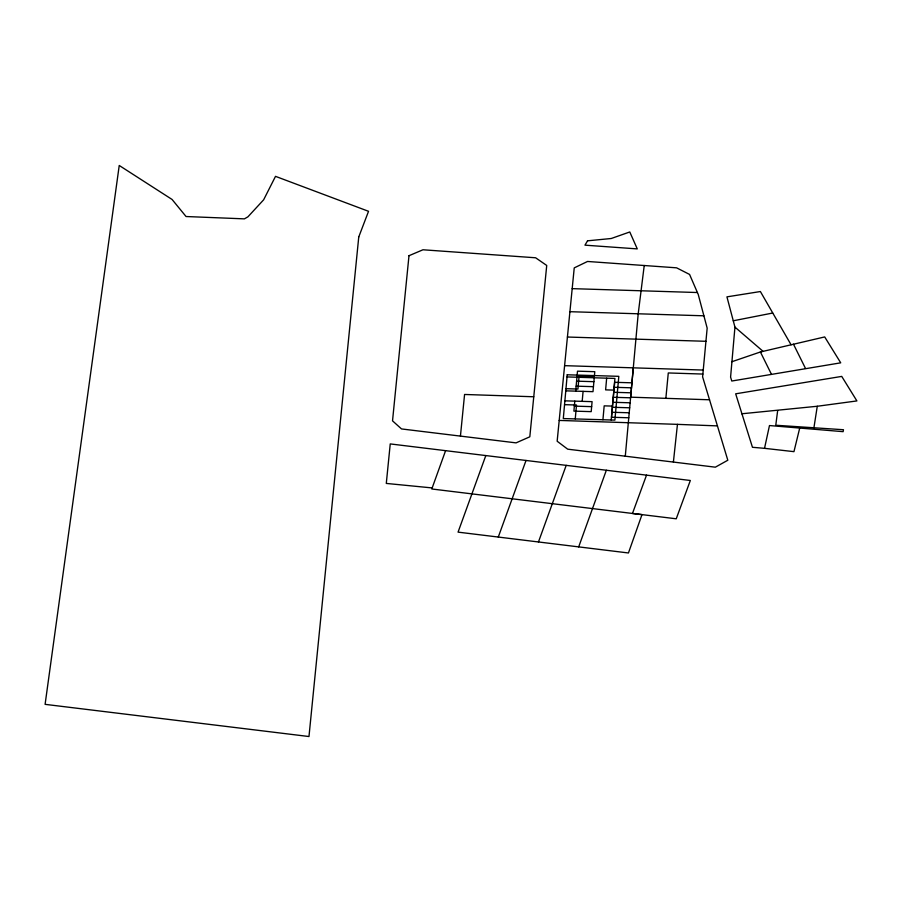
<?xml version="1.0" encoding="UTF-8"?>
<svg xmlns="http://www.w3.org/2000/svg" width="902" height="902" viewBox="0 0 902 902"><rect width="100%" height="100%" fill="white"/><g stroke="black" fill="none" stroke-linecap="round" stroke-linejoin="round"><path stroke-width="1.35" d="M791.065 344.767L760.386 291.538L726.933 296.859L734.95 327.122L730.586 377.104L731.781 381.027L840.72 362.829L824.699 336.931L760.397 351.983L771.424 374.24M574.799 401.131L573.897 411.12L591.205 411.639L592.095 401.649L564.889 400.838M575.69 391.152L577.494 371.173L594.79 371.692L592.997 391.671L565.779 390.848M575.25 418.911L576.502 405.021L564.539 404.66M578.994 377.295L577.934 389.044L565.982 388.683M582.185 401.356L583.087 391.367M602.931 419.746L604.182 405.855L612.435 406.092M606.663 378.175L605.614 389.867L613.879 390.115M611.195 419.994L614.927 378.434L567.031 376.923M633.294 367.836L625.289 456.198M702.872 374.059L702.602 376.844L727.813 460.234L715.342 467.18L567.685 449.173L557.154 441.225L574.236 267.883L587.54 261.467L676.59 267.826L689.579 274.445L698.227 294.424L707.168 328.136L702.872 374.059L668.281 372.954L665.856 398.346M460.437 436.106L464.575 394.467L533.758 396.767M673.399 462.061L677.447 424.357L717.44 425.891M777.659 410.59L775.776 425.248L843.471 429.724L843.122 431.663L769.474 425.552L764.524 448.328L752.46 447.291L735.671 393.813L841.735 376.405L856.9 400.928L817.28 406.261L741.76 413.781M644.231 265.515L638.199 313.84L630.633 397.184L709.536 399.778M813.92 427.762L817.28 406.261M799.6 428.529L793.952 451.654L764.524 448.328M578.689 546.883L606.347 470.246M538.46 541.967L566.197 465.364M445.588 450.673L431.799 488.985L676.241 518.797L690.334 480.484L390.239 443.919L386.293 483.427L432.159 487.926M498.287 537.051L526.024 460.46M485.817 455.566L458.058 532.135L628.446 552.971L641.998 514.614L632.471 513.463L646.52 475.151M731.905 361.713L762.855 351.149L734.95 327.122M733.27 320.785L772.664 313.039M703.887 315.801L569.917 311.697M705.939 341.294L567.414 337.032M577.043 376.168L594.339 376.686M576.592 381.163L593.888 381.681M631.952 382.82L614.657 382.301L611.511 417.254L628.807 417.773M576.141 386.157L593.448 386.676M614.206 387.296L631.501 387.815M613.755 392.291L631.05 392.81M613.304 397.286L630.611 397.805M612.853 402.281L630.16 402.799M574.348 406.125L591.644 406.644M612.413 407.276L629.709 407.794M611.962 412.259L629.258 412.778M572.184 288.64L697.404 292.53M564.596 365.66L703.244 370.057M559.184 420.422L677.447 424.357M793.467 344.192L805.486 368.422M567.223 374.781L563.299 418.562L614.882 420.106L618.817 376.326L567.223 374.781M358.759 236.944L308.98 736.528L45.1 704.349L119.233 165.472L172.079 199.466L186.049 216.525L244.419 218.859L247.926 216.83L263.632 199.816L275.516 176.352L368.535 211.305L358.759 236.944M408.989 255.706L392.528 420.851L401.514 428.935L516.068 442.871L529.812 436.805L546.725 265.459L535.619 257.78L422.982 249.775L408.989 255.706M587.54 240.823L584.958 245.164L637.274 248.896L629.776 231.972L611.252 238.5L587.54 240.823"/></g></svg>
